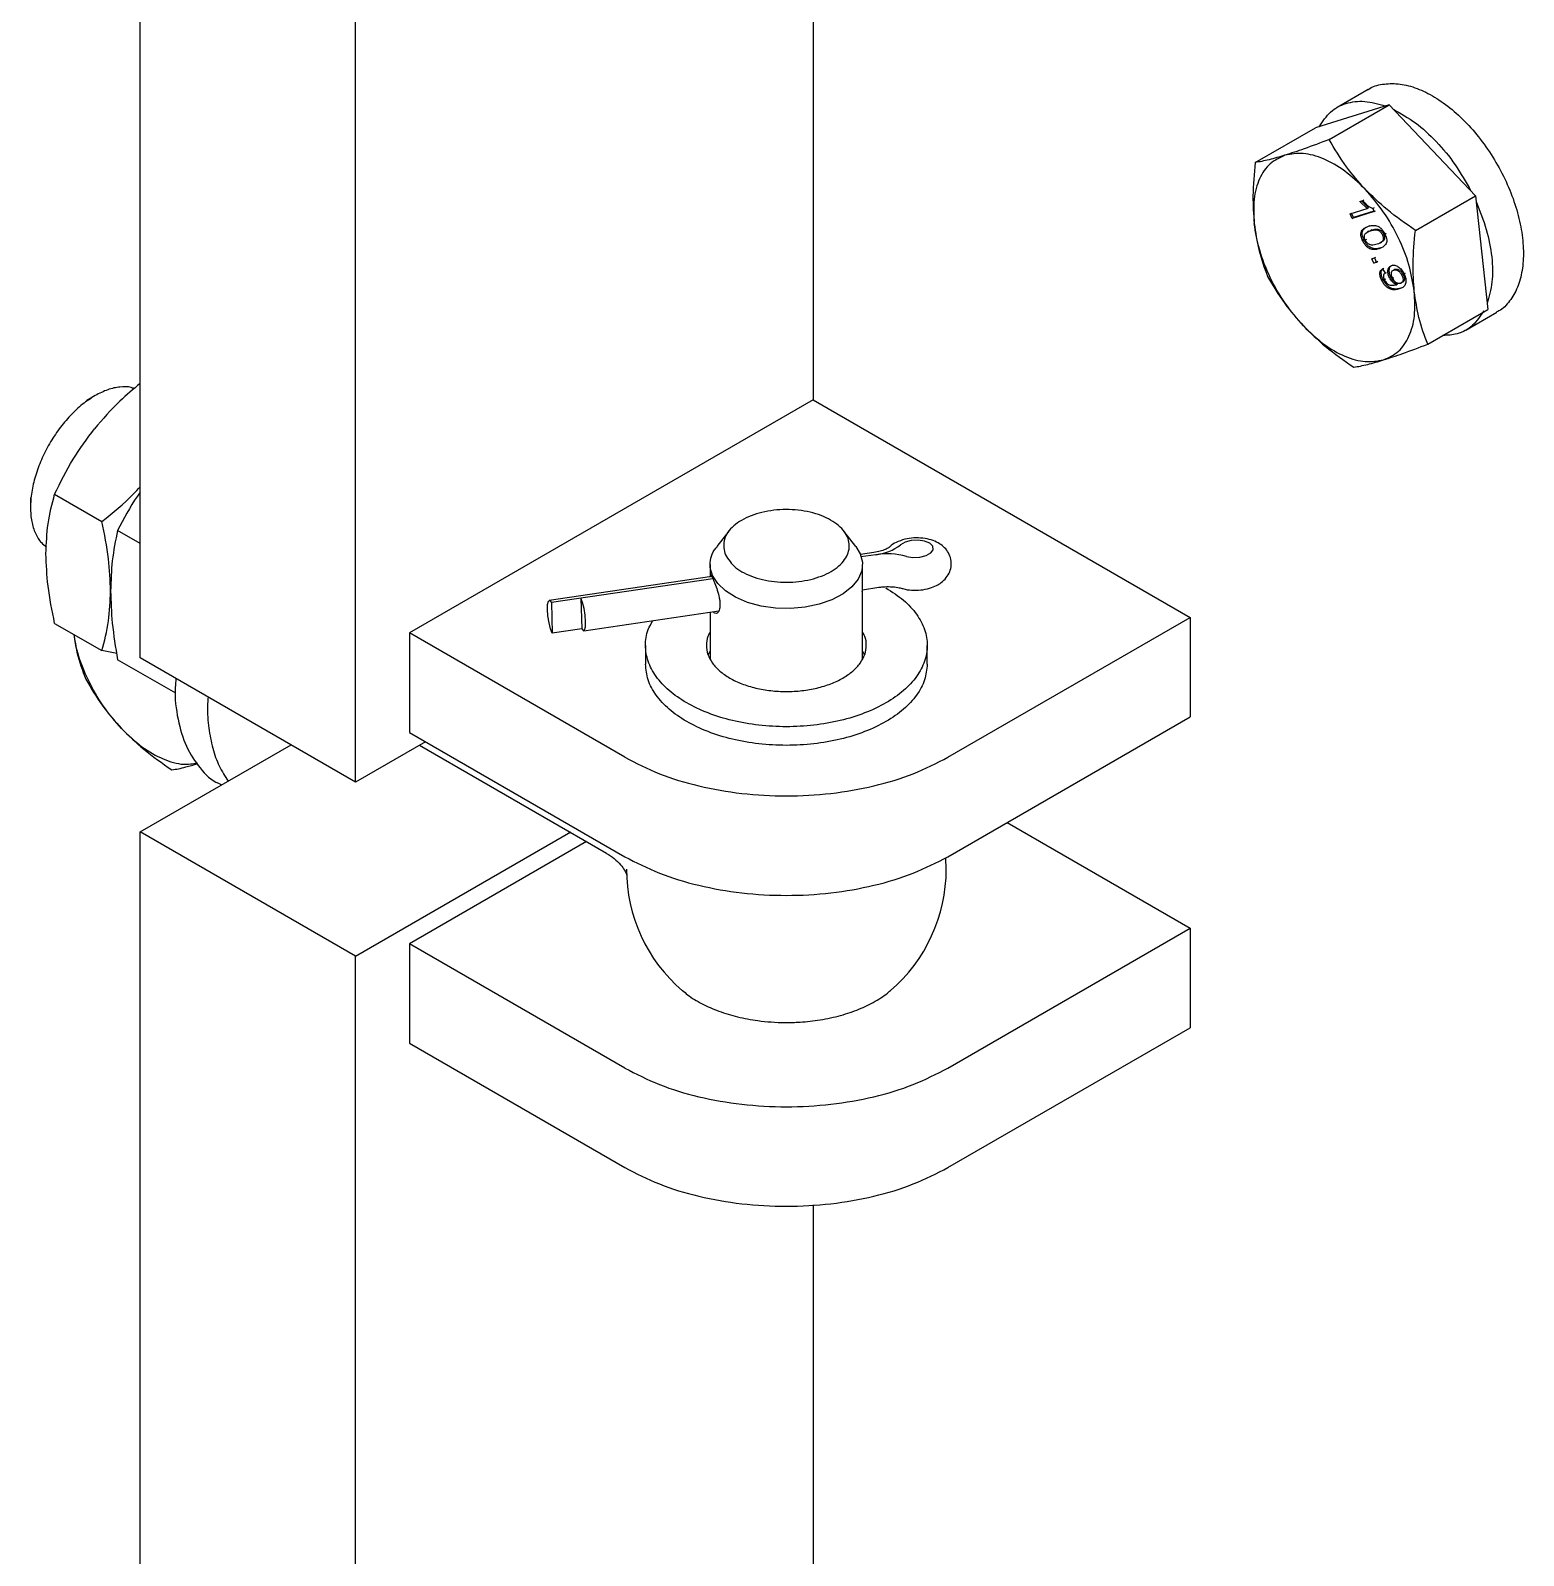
# Model space of a CAD drawing. Header units: millimetres. Extents: x 1293 to 41893, y 1011 to 26911.
# Drawn here: x 5637.8 to 5768.5, y 22648.5 to 22782 of the extents above; entities that cross this region are included whole.
import ezdxf

# ---------------------------------------------------------------- set-up
doc = ezdxf.new("R2010")
doc.units = ezdxf.units.MM
doc.header["$LTSCALE"] = 50
doc.layers.add('MAQUINAS', color=11, linetype='Continuous')

msp = doc.modelspace()

# ---------------------------------------------------------------- linework, layer by layer
at = {"layer": 'MAQUINAS', "linetype": 'Continuous', "lineweight": 25}
for p, q in [((5706.2863493, 22973.1659813), (5706.2863493, 22749.6823868)), ((5647.3607675, 22727.0934245), (5647.3607675, 22795.1415885)), ((5666.216965, 22716.2079734), (5666.216965, 22786.9775171)), ((5754.8699932, 22776.8558344), (5752.1641313, 22775.2937735)), ((5756.7138891, 22775.51338), (5750.2437937, 22773.4972872)), ((5751.4528949, 22772.4762727), (5756.7138891, 22775.51338)), ((5756.7138891, 22775.51338), (5764.2621026, 22767.5610429)), ((5744.9827995, 22770.4601799), (5750.2437937, 22773.4972872)), ((5754.152349, 22767.0524995), (5754.3791298, 22767.1231648)), ((5754.152349, 22767.0524995), (5754.2702001, 22767.1205335)), ((5754.7760972, 22766.4325554), (5754.152349, 22767.0524995)), ((5754.8939484, 22766.5005894), (5754.2702001, 22767.1205335)), ((5754.3791298, 22767.1231648), (5754.496981, 22767.1911988)), ((5759.0011084, 22764.5239356), (5764.2621026, 22767.5610429)), ((5764.2621026, 22767.5610429), (5765.3402207, 22757.592613)), ((5753.2808811, 22765.9666435), (5754.7760972, 22766.4325554)), ((5753.2808811, 22765.9666435), (5753.3987322, 22766.0346775)), ((5753.4702415, 22765.5732568), (5753.2808811, 22765.9666435)), ((5753.5880926, 22765.6412908), (5753.3987322, 22766.0346775)), ((5755.3890382, 22766.1711572), (5753.4702415, 22765.5732568)), ((5753.4702415, 22765.5732568), (5753.5880926, 22765.6412908)), ((5755.3548294, 22766.1918091), (5753.5880926, 22765.6412908)), ((5754.7760972, 22766.4325554), (5754.8939484, 22766.5005894)), ((5755.3849885, 22766.4924338), (5755.2671374, 22766.4243998)), ((5755.2671374, 22766.4243998), (5755.3890382, 22766.1711572)), ((5755.3890382, 22766.1711572), (5755.5068893, 22766.2391912)), ((5754.2474263, 22764.3416216), (5754.3652774, 22764.4096556)), ((5754.9120689, 22764.444078), (5754.7942178, 22764.376044)), ((5754.8899721, 22764.8846681), (5755.0078233, 22764.9527021)), ((5754.9239586, 22764.4224999), (5755.1979524, 22764.559555)), ((5755.1979524, 22764.559555), (5755.0801013, 22764.491521)), ((5755.784452, 22764.5067147), (5755.9023032, 22764.5747487)), ((5756.2302206, 22764.207572), (5756.1123695, 22764.139538)), ((5756.3358403, 22764.2042238), (5756.4536914, 22764.2722578)), ((5754.5102947, 22763.6666921), (5754.3924436, 22763.5986581)), ((5754.7316944, 22763.7356806), (5754.6138432, 22763.6676466)), ((5755.9347169, 22763.4277433), (5756.052568, 22763.4957773)), ((5755.1744852, 22762.0327768), (5755.4204848, 22762.1094307)), ((5755.1744852, 22762.0327768), (5755.2923364, 22762.1008108)), ((5755.3638456, 22761.6393901), (5755.1744852, 22762.0327768)), ((5755.6098452, 22761.716044), (5755.3638456, 22761.6393901)), ((5755.3638456, 22761.6393901), (5755.4816968, 22761.7074241)), ((5755.4204848, 22762.1094307), (5755.5383359, 22762.1774647)), ((5755.4204848, 22762.1094307), (5755.6098452, 22761.716044)), ((5755.596739, 22761.7432715), (5755.4816968, 22761.7074241)), ((5755.7276964, 22761.784078), (5755.6098452, 22761.716044)), ((5756.9297747, 22761.4487487), (5757.0476258, 22761.5167827)), ((5756.0502349, 22760.1546807), (5756.168086, 22760.2227147)), ((5756.1342215, 22761.1556138), (5756.2520726, 22761.2236478)), ((5756.1342215, 22761.1556138), (5756.3481819, 22760.7698925)), ((5756.2813984, 22760.2033852), (5756.3992495, 22760.2714192)), ((5756.3481819, 22760.7698925), (5756.466033, 22760.8379265)), ((5756.7313409, 22760.3852929), (5756.8491921, 22760.4533269)), ((5756.9669316, 22760.953267), (5756.9622145, 22760.9505439)), ((5757.0104363, 22760.3344214), (5757.1282874, 22760.4024554)), ((5757.2239175, 22761.1193238), (5757.1060664, 22761.0512898)), ((5757.94482, 22760.6455786), (5757.8269689, 22760.5775446)), ((5758.0193727, 22760.7067704), (5758.1372238, 22760.7748044)), ((5757.2741328, 22759.7443639), (5757.391984, 22759.8123979)), ((5757.2741328, 22759.7443639), (5757.3201389, 22759.7608201)), ((5757.3201389, 22759.7608201), (5757.43799, 22759.8288541)), ((5757.391984, 22759.8123979), (5757.43799, 22759.8288541)), ((5757.8104487, 22759.9449128), (5757.6925976, 22759.8768788)), ((5757.8468633, 22759.9737298), (5757.9647144, 22760.0417638)), ((5760.0792265, 22754.5555057), (5765.3402207, 22757.592613)), ((5763.4198832, 22755.7961268), (5766.1257451, 22757.3581876)), ((5643.4122906, 22750.0549936), (5642.6467296, 22749.612901)), ((5706.2863493, 22749.6823868), (5670.9310102, 22729.272184)), ((5706.2863493, 22749.6823868), (5739.2846657, 22730.6328642)), ((5637.7554363, 22741.1409325), (5637.7554363, 22740.2570347)), ((5639.8690631, 22741.4283922), (5644.0101678, 22739.0377833)), ((5647.3607675, 22737.1035233), (5645.3801542, 22738.246907)), ((5698.8974402, 22738.1925104), (5697.8433133, 22736.8315205)), ((5710.0153213, 22736.8315205), (5708.9611945, 22738.1925104)), ((5711.5890539, 22736.3077049), (5710.4095669, 22736.1336626)), ((5697.2626507, 22735.2605977), (5697.2626507, 22734.1937349)), ((5711.7742332, 22736.1236189), (5710.4635754, 22735.9302214)), ((5710.595984, 22727.0171383), (5710.595984, 22735.2605977)), ((5697.4095741, 22734.2154146), (5683.1694159, 22732.1141708)), ((5697.4989882, 22734.0171978), (5683.3545952, 22731.9300848)), ((5697.2645395, 22734.1616484), (5697.2771898, 22734.3703659)), ((5685.9381986, 22732.3113152), (5686.0155028, 22729.6456706)), ((5710.595984, 22733.0612973), (5712.0367166, 22733.2738884)), ((5683.3545952, 22731.9300848), (5683.4318994, 22729.2644402)), ((5686.2006821, 22729.4615846), (5698.0095039, 22731.2040663)), ((5697.2626507, 22731.0938624), (5697.2626507, 22727.0171739)), ((5639.8690631, 22730.1140708), (5644.0101678, 22727.7234619)), ((5686.0155028, 22729.6456706), (5683.4318994, 22729.2644402)), ((5718.0714623, 22718.3867426), (5739.2846657, 22730.6328642)), ((5739.2846657, 22730.6328642), (5739.2846657, 22721.9230956)), ((5670.9310102, 22729.272184), (5670.9310102, 22720.5624154)), ((5689.7871911, 22718.3867426), (5670.9310102, 22729.272184)), ((5691.5959933, 22728.1839053), (5691.5959933, 22726.5508237)), ((5716.26266, 22726.5508237), (5716.26266, 22728.1839053)), ((5645.3013923, 22727.4779764), (5644.0101678, 22727.7234619)), ((5650.4709308, 22723.9937428), (5645.3801542, 22726.9325856)), ((5666.216965, 22716.2079734), (5647.3607675, 22727.0934245)), ((5697.2626507, 22727.7175551), (5697.0786364, 22727.3673645)), ((5710.7800169, 22727.3673645), (5710.595984, 22727.7175907)), ((5718.0714623, 22709.6769739), (5739.2846657, 22721.9230956)), ((5670.9310102, 22720.5624154), (5689.7871911, 22709.6769739)), ((5647.3607675, 22711.8513294), (5660.5622395, 22719.472377)), ((5672.3454537, 22719.7458746), (5666.216965, 22716.2079734)), ((5671.8116145, 22719.4376958), (5688.1853105, 22709.9853623)), ((5654.2225995, 22716.1130722), (5654.482861, 22715.9628264)), ((5723.2543069, 22712.6689664), (5739.2846657, 22703.4148372)), ((5647.3607675, 22400.4770998), (5647.3607675, 22711.8513294)), ((5666.216965, 22700.9658782), (5647.3607675, 22711.8513294)), ((5666.216965, 22700.9658782), (5685.0731458, 22711.8513197)), ((5686.4275299, 22711.0001074), (5670.9310102, 22702.054157)), ((5717.9293173, 22708.5869312), (5717.8954353, 22709.5603516)), ((5718.0714623, 22691.1687155), (5739.2846657, 22703.4148372)), ((5739.2846657, 22703.4148372), (5739.2846657, 22694.7050685)), ((5670.9310102, 22702.054157), (5670.9310102, 22693.3443883)), ((5689.7871911, 22691.1687155), (5670.9310102, 22702.054157)), ((5666.216965, 22389.5916486), (5666.216965, 22700.9658782)), ((5718.0714623, 22682.4589468), (5739.2846657, 22694.7050685)), ((5670.9310102, 22693.3443883), (5689.7871911, 22682.4589468)), ((5706.2863493, 22679.211289), (5706.2863493, 22423.0660621))]:
    msp.add_line(p, q, dxfattribs=at)
at = {"layer": 'MAQUINAS', "linetype": 'Continuous', "lineweight": 25, "flags": 128}
for points in [[(5710.0014011, 22736.8286015), (5710.388326, 22736.2136737), (5710.5863032, 22735.4679261), (5710.5284563, 22734.714211), (5710.2170081, 22733.9814932), (5709.6639275, 22733.2979307), (5708.890469, 22732.6897924), (5707.9263563, 22732.1804487), (5706.8086396, 22731.7894734), (5705.5802721, 22731.5318914), (5704.2884594, 22731.4176016), (5702.9828451, 22731.4509959), (5701.7136032, 22731.6307911), (5700.5295099, 22731.9500778), (5699.4760693, 22732.3965858), (5698.5937645, 22732.9531563), (5697.916502, 22733.5984004), (5697.4703087, 22734.3075218)], [(5714.4526702, 22735.9773909), (5715.0174466, 22735.8852828), (5715.6200928, 22735.9097318), (5716.1673246, 22736.0469536), (5716.5744354, 22736.2757074), (5716.7784082, 22736.5605841), (5716.7476698, 22736.8574874), (5716.4869783, 22737.1204594), (5716.0366863, 22737.3087944), (5715.466495, 22737.3933397), (5714.8646648, 22737.3610087), (5714.3243537, 22737.2168057), (5713.929197, 22736.9830521)], [(5686.0155028, 22729.6456706), (5686.1571182, 22729.4694114), (5686.2712895, 22729.5228962), (5686.3406352, 22729.7979823), (5686.354598, 22730.2527906), (5686.3110522, 22730.8180804), (5686.2166272, 22731.4077915), (5686.0856984, 22731.9321459), (5685.9381986, 22732.3113152)], [(5683.4318994, 22729.2644402), (5683.2843995, 22729.6436095), (5683.1534708, 22730.1679639), (5683.0590458, 22730.757675), (5683.0155, 22731.3229649), (5683.0294628, 22731.7777731), (5683.0988084, 22732.0528593), (5683.2129797, 22732.106344), (5683.3545952, 22731.9300848)]]:
    msp.add_lwpolyline(points, dxfattribs=at)
at = {"layer": 'MAQUINAS', "linetype": 'Continuous', "lineweight": 25}
for centre, radius, start, end in [((5711.3392457, 22740.3457383), 4.2444677, 275.882193909, 307.603575412), ((5712.7641725, 22729.652811), 6.5460932, 75.052149887, 98.697980364), ((5703.9293173, 22708.5869312), 14, 180.003625768, 229.438315616), ((5703.9293173, 22708.5869312), 14, 310.616549885, 0)]:
    msp.add_arc(centre, radius, start, end, dxfattribs=at)
for points, knots in [([(5754.8751193, 22776.847912), (5754.8905302, 22776.8604102), (5755.2341391, 22777.1390782), (5756.107483, 22777.3491125), (5757.4572819, 22777.4254942), (5758.9460834, 22777.0753429), (5760.4861461, 22776.3632632), (5762.0284627, 22775.3020849), (5763.5130491, 22773.9351939), (5764.8849983, 22772.3127216), (5766.0928366, 22770.4956097), (5767.0914268, 22768.5517622), (5767.8434423, 22766.5538388), (5768.3206403, 22764.5767769), (5768.5056234, 22762.6936961), (5768.3897921, 22760.9780956), (5767.9837538, 22759.4826717), (5767.2792737, 22758.3061475), (5766.6354939, 22757.6014291), (5766.1787429, 22757.4124845), (5766.111686, 22757.3847451)], [0, 0, 0, 0, 0.0028951126, 0.0645510752, 0.1262070378, 0.1878630004, 0.249518963, 0.3111749256, 0.3728308882, 0.4344868507, 0.4961428133, 0.5577987759, 0.6194547385, 0.6811107011, 0.7427666637, 0.8044226263, 0.8660785889, 0.9277345515, 0.9893905141, 1, 1, 1, 1]), ([(5751.4528949, 22772.4762727), (5750.6989538, 22772.191263), (5749.2838221, 22771.6563055), (5748.126854, 22771.2796279), (5747.5862849, 22771.1036332)], [0, 0, 0, 0, 0.5327709195, 1, 1, 1, 1]), ([(5754.5954393, 22768.135511), (5754.026384, 22768.7813914), (5752.8084475, 22770.1637548), (5751.924067, 22771.672472), (5751.4528949, 22772.4762727)], [0, 0, 0, 0, 0.4672290805, 1, 1, 1, 1]), ([(5747.5862849, 22771.1036332), (5747.1025684, 22770.9604588), (5746.0672807, 22770.6540257), (5745.3597508, 22770.5275582), (5744.9827995, 22770.4601799)], [0, 0, 0, 0, 0.4672290805, 1, 1, 1, 1]), ([(5744.9827995, 22770.4601799), (5744.8885255, 22769.4801853), (5744.7115751, 22767.6407555), (5744.8333837, 22765.9168368), (5744.8902963, 22765.1113718)], [0, 0, 0, 0, 0.5327709195, 1, 1, 1, 1]), ([(5754.3791298, 22767.1231648), (5754.5211732, 22766.9704955), (5754.8047689, 22766.6656848), (5755.1131926, 22766.5047353), (5755.2671374, 22766.4243998)], [0, 0, 0, 0, 0.5008657323, 1, 1, 1, 1]), ([(5759.0011084, 22764.5239356), (5758.1529465, 22765.1101048), (5756.5609642, 22766.2103322), (5755.2213473, 22767.522451), (5754.5954393, 22768.135511)], [0, 0, 0, 0, 0.5327709195, 1, 1, 1, 1]), ([(5744.8902963, 22765.1113718), (5745.0040614, 22764.3387272), (5745.2475505, 22762.6850531), (5745.778202, 22761.2541132), (5746.0609177, 22760.4917501)], [0, 0, 0, 0, 0.46722908045, 1, 1, 1, 1]), ([(5754.3924436, 22763.5986581), (5754.336595, 22763.7304864), (5754.2527151, 22763.9284813), (5754.2305006, 22764.1475733), (5754.2332216, 22764.2632737), (5754.2426915, 22764.315506), (5754.2474263, 22764.3416216)], [0, 0, 0, 0, 0.4987953461, 0.7491482596, 0.8745764119, 1, 1, 1, 1]), ([(5754.2474263, 22764.3416216), (5754.2789672, 22764.4164393), (5754.3420949, 22764.566184), (5754.5579751, 22764.7577097), (5754.757179, 22764.8338869), (5754.8899721, 22764.8846681)], [0, 0, 0, 0, 0.249753552, 0.499871473, 1, 1, 1, 1]), ([(5754.5102947, 22763.6666921), (5754.4549262, 22763.7981902), (5754.3717672, 22763.9956892), (5754.343007, 22764.2483999), (5754.3578538, 22764.3559026), (5754.3652774, 22764.4096556)], [0, 0, 0, 0, 0.4990363131, 0.7495101716, 1, 1, 1, 1]), ([(5754.3652774, 22764.4096556), (5754.3964741, 22764.4850973), (5754.458913, 22764.6360907), (5754.5702726, 22764.7255795), (5754.6259929, 22764.7703565)], [0, 0, 0, 0, 0.4996355373, 1, 1, 1, 1]), ([(5754.6138432, 22763.6676466), (5754.587701, 22763.7315222), (5754.5354021, 22763.8593088), (5754.530287, 22764.0373893), (5754.5641122, 22764.185397), (5754.7310915, 22764.3745481), (5754.9250016, 22764.4395383), (5755.0801013, 22764.491521)], [0, 0, 0, 0, 0.1246963828, 0.2494616582, 0.3744323466, 0.4996371137, 1, 1, 1, 1]), ([(5754.8899721, 22764.8846681), (5755.000751, 22764.9137832), (5755.2220354, 22764.9719417), (5755.5411934, 22764.9562864), (5755.8152109, 22764.840487), (5756.0203946, 22764.681782), (5756.2007499, 22764.4618625), (5756.2907804, 22764.2901601), (5756.3358403, 22764.2042238)], [0, 0, 0, 0, 0.2504817087, 0.5003455958, 0.6317049057, 0.7502211388, 0.8749866995, 1, 1, 1, 1]), ([(5755.0801013, 22764.491521), (5755.1881042, 22764.5199797), (5755.3500992, 22764.5626654), (5755.5874615, 22764.5733323), (5755.7188462, 22764.5289011), (5755.784452, 22764.5067147)], [0, 0, 0, 0, 0.5003723119, 0.7505151407, 1, 1, 1, 1]), ([(5755.1979524, 22764.559555), (5755.3059553, 22764.5880137), (5755.4679503, 22764.6306994), (5755.7053126, 22764.6413663), (5755.8366973, 22764.5969351), (5755.9023032, 22764.5747487)], [0, 0, 0, 0, 0.5003723119, 0.7505151407, 1, 1, 1, 1]), ([(5755.784452, 22764.5067147), (5755.815916, 22764.4872364), (5755.8788237, 22764.4482924), (5755.9693436, 22764.3622321), (5756.0506924, 22764.2577833), (5756.091808, 22764.1789579), (5756.1123695, 22764.139538)], [0, 0, 0, 0, 0.2501584562, 0.5001555724, 0.7500324303, 1, 1, 1, 1]), ([(5756.3358403, 22764.2042238), (5756.3741709, 22764.1162323), (5756.4508008, 22763.9403215), (5756.5029923, 22763.6761338), (5756.4862243, 22763.44518), (5756.3111939, 22763.1120452), (5756.0474971, 22763.0040416), (5755.8367742, 22762.9177347)], [0, 0, 0, 0, 0.125373348, 0.2506437386, 0.375697515, 0.5011131747, 1, 1, 1, 1]), ([(5755.9023032, 22764.5747487), (5755.9337496, 22764.5552645), (5755.996622, 22764.5163087), (5756.0874058, 22764.430337), (5756.1543817, 22764.3429892), (5756.2005163, 22764.2669701), (5756.220319, 22764.2273718), (5756.2302206, 22764.207572)], [0, 0, 0, 0, 0.2500549443, 0.4999486155, 0.749722078, 0.8748570557, 1, 1, 1, 1]), ([(5756.2302206, 22764.207572), (5756.2567287, 22764.143653), (5756.3097436, 22764.015818), (5756.3179415, 22763.8350568), (5756.2805985, 22763.6902651), (5756.1898381, 22763.5729626), (5756.0960239, 22763.5382104), (5756.0404947, 22763.5176403)], [0, 0, 0, 0, 0.1831229089, 0.3662374103, 0.5497160376, 0.733473904, 1, 1, 1, 1]), ([(5758.9086052, 22759.1751275), (5758.8516926, 22759.9805925), (5758.729884, 22761.7045112), (5758.9068344, 22763.5439409), (5759.0011084, 22764.5239356)], [0, 0, 0, 0, 0.4672290805, 1, 1, 1, 1]), ([(5755.8367742, 22762.9177347), (5755.7261349, 22762.8885381), (5755.5051232, 22762.8302153), (5755.1887793, 22762.8468088), (5754.9156975, 22762.9605466), (5754.7099279, 22763.1172365), (5754.527193, 22763.3411399), (5754.4373884, 22763.5127645), (5754.3924436, 22763.5986581)], [0, 0, 0, 0, 0.2504758129, 0.50034735438, 0.62576834082, 0.75017618309, 0.87496969665, 1, 1, 1, 1]), ([(5755.9546254, 22762.9857687), (5755.8439859, 22762.9565621), (5755.6229738, 22762.8982194), (5755.3064145, 22762.9149488), (5755.0332951, 22763.0285466), (5754.8275835, 22763.185561), (5754.6450426, 22763.409163), (5754.5552391, 22763.5807948), (5754.5102947, 22763.6666921)], [0, 0, 0, 0, 0.25047150777, 0.5003387545, 0.62618806136, 0.75018047702, 0.87497184564, 1, 1, 1, 1]), ([(5755.6481826, 22763.3113609), (5755.4900422, 22763.2655567), (5755.292335, 22763.2082923), (5755.0105242, 22763.2588429), (5754.8615838, 22763.3486662), (5754.716713, 22763.4840608), (5754.6481233, 22763.6064689), (5754.6138432, 22763.6676466)], [0, 0, 0, 0, 0.50040950251, 0.62561261367, 0.75057967349, 0.87534369202, 1, 1, 1, 1]), ([(5756.1123695, 22764.139538), (5756.1388927, 22764.0755939), (5756.1919379, 22763.9477087), (5756.1999085, 22763.7673241), (5756.1634314, 22763.6210978), (5755.9991694, 22763.4279168), (5755.8041643, 22763.3631595), (5755.6481826, 22763.3113609)], [0, 0, 0, 0, 0.1247447425, 0.2494837578, 0.3744708184, 0.4996480989, 1, 1, 1, 1]), ([(5746.0609177, 22760.4917501), (5746.5320898, 22759.6879494), (5747.4164703, 22758.1792321), (5748.6344068, 22756.7968687), (5749.2034621, 22756.1509883)], [0, 0, 0, 0, 0.5327709195, 1, 1, 1, 1]), ([(5756.0502349, 22760.1546807), (5756.003578, 22760.2635605), (5755.9334192, 22760.4272851), (5755.8975804, 22760.6402779), (5755.8973362, 22760.8352398), (5755.9647269, 22761.0354397), (5756.0776639, 22761.1155136), (5756.1342215, 22761.1556138)], [0, 0, 0, 0, 0.2498594906, 0.3757183909, 0.500481002, 0.7498462328, 1, 1, 1, 1]), ([(5756.168086, 22760.2227147), (5756.1214314, 22760.3315936), (5756.0512316, 22760.4954206), (5756.0154131, 22760.7084171), (5756.0152185, 22760.9033454), (5756.0825763, 22761.1034751), (5756.1955144, 22761.1835481), (5756.2520726, 22761.2236478)], [0, 0, 0, 0, 0.2498591948, 0.3759561592, 0.5004815934, 0.749846529, 1, 1, 1, 1]), ([(5757.7107596, 22759.4614579), (5757.5931257, 22759.4302889), (5757.3582576, 22759.3680569), (5757.0158558, 22759.3964105), (5756.722919, 22759.5383884), (5756.5072035, 22759.715739), (5756.3129459, 22759.9490294), (5756.2163862, 22760.1314607), (5756.168086, 22760.2227147)], [0, 0, 0, 0, 0.2504849259, 0.5001184801, 0.6280398822, 0.7500923866, 0.8749936837, 1, 1, 1, 1]), ([(5756.3481819, 22760.7698925), (5756.3134603, 22760.7422812), (5756.2507531, 22760.6924151), (5756.2039337, 22760.5866484), (5756.1980751, 22760.4829968), (5756.2115997, 22760.3917428), (5756.2388445, 22760.2968005), (5756.2672144, 22760.2345223), (5756.2813984, 22760.2033852)], [0, 0, 0, 0, 0.27647679926, 0.49931795982, 0.62371842822, 0.74949618787, 0.87475616277, 1, 1, 1, 1]), ([(5756.2813984, 22760.2033852), (5756.3126597, 22760.145126), (5756.3751561, 22760.0286562), (5756.503008, 22759.8825152), (5756.643295, 22759.7764677), (5756.9184807, 22759.6887122), (5757.1161266, 22759.7196394), (5757.2741328, 22759.7443639)], [0, 0, 0, 0, 0.1252073258, 0.2503100191, 0.3753386279, 0.5006201474, 1, 1, 1, 1]), ([(5756.7313409, 22760.3852929), (5756.7038642, 22760.4474208), (5756.6489292, 22760.5716346), (5756.6029055, 22760.7585594), (5756.587871, 22760.9350235), (5756.6048111, 22761.0926634), (5756.6502427, 22761.2274395), (5756.7463047, 22761.3685105), (5756.8565342, 22761.4167179), (5756.9297747, 22761.4487487)], [0, 0, 0, 0, 0.12507405846, 0.25006362429, 0.37326122469, 0.50019923817, 0.62429610088, 0.75036851371, 1, 1, 1, 1]), ([(5756.8491921, 22760.4533269), (5756.8349313, 22760.4842072), (5756.8064087, 22760.5459701), (5756.7600172, 22760.6711789), (5756.7203976, 22760.8266507), (5756.7058807, 22761.0030697), (5756.7223974, 22761.1612827), (5756.7691562, 22761.2939946), (5756.8281964, 22761.3934447), (5756.8865476, 22761.4225212), (5756.9090881, 22761.4337532)], [0, 0, 0, 0, 0.0754695938, 0.1509450716, 0.3015784561, 0.4503125771, 0.603033998, 0.7528546861, 0.9045299868, 1, 1, 1, 1]), ([(5757.3201389, 22759.7608201), (5757.2646314, 22759.7903644), (5757.1532679, 22759.8496386), (5756.9918419, 22759.9984801), (5756.842623, 22760.1763488), (5756.7683796, 22760.3157488), (5756.7313409, 22760.3852929)], [0, 0, 0, 0, 0.2489431768, 0.4994502947, 0.7502849385, 1, 1, 1, 1]), ([(5757.43799, 22759.8288541), (5757.3823474, 22759.8584792), (5757.2704159, 22759.9180736), (5757.1088187, 22760.0674878), (5756.9598784, 22760.245371), (5756.8860498, 22760.3840792), (5756.8491921, 22760.4533269)], [0, 0, 0, 0, 0.2495404591, 0.5019797072, 0.7513717736, 1, 1, 1, 1]), ([(5757.0104363, 22760.3344214), (5756.9754033, 22760.4164402), (5756.9229143, 22760.539327), (5756.8997771, 22760.6983004), (5756.9040852, 22760.8058829), (5756.9289557, 22760.8983523), (5756.9868011, 22760.9968502), (5757.0584653, 22761.0295619), (5757.1060664, 22761.0512898)], [0, 0, 0, 0, 0.2495205461, 0.3738507837, 0.4998887841, 0.6240955932, 0.7503154422, 1, 1, 1, 1]), ([(5756.9297747, 22761.4487487), (5757.0154744, 22761.4651995), (5757.1445899, 22761.4899844), (5757.345381, 22761.4290512), (5757.5001774, 22761.3447324), (5757.6511158, 22761.225666), (5757.8430237, 22761.0258722), (5757.9487194, 22760.8346169), (5758.0193727, 22760.7067704)], [0, 0, 0, 0, 0.2498688585, 0.3764535287, 0.5003476657, 0.6272386366, 0.7508240847, 1, 1, 1, 1]), ([(5757.6925976, 22759.8768788), (5757.6390337, 22759.8660415), (5757.55799, 22759.8496443), (5757.4329449, 22759.882307), (5757.3355638, 22759.9331589), (5757.2409307, 22760.0071886), (5757.1206632, 22760.1336995), (5757.0546147, 22760.2539731), (5757.0104363, 22760.3344214)], [0, 0, 0, 0, 0.2499764907, 0.3782221672, 0.5003423322, 0.6274524307, 0.7508110927, 1, 1, 1, 1]), ([(5757.1060664, 22761.0512898), (5757.1624581, 22761.0623027), (5757.275093, 22761.0842994), (5757.4485543, 22761.0147373), (5757.5821341, 22760.9162932), (5757.7100865, 22760.7868298), (5757.779946, 22760.661742), (5757.8269689, 22760.5775446)], [0, 0, 0, 0, 0.2502503989, 0.4998417518, 0.6295762977, 0.7506653539, 1, 1, 1, 1]), ([(5757.2239175, 22761.1193238), (5757.2803091, 22761.1303371), (5757.3929438, 22761.1523348), (5757.5663273, 22761.0827989), (5757.6999074, 22760.984399), (5757.8278817, 22760.8549583), (5757.8977965, 22760.7297749), (5757.94482, 22760.6455786)], [0, 0, 0, 0, 0.25025022803, 0.49984141065, 0.62928839716, 0.75066552405, 1, 1, 1, 1]), ([(5758.0193727, 22760.7067704), (5758.0564377, 22760.6209193), (5758.1305566, 22760.4492429), (5758.1796689, 22760.1931721), (5758.1805539, 22759.9598809), (5758.1072438, 22759.7029779), (5757.9041352, 22759.5031459), (5757.6968288, 22759.4300606), (5757.5929085, 22759.3934238)], [0, 0, 0, 0, 0.1250635897, 0.2500895576, 0.3751100052, 0.5001693996, 0.7494409524, 1, 1, 1, 1]), ([(5757.8269689, 22760.5775446), (5757.8616015, 22760.493745), (5757.9133575, 22760.3685123), (5757.9272763, 22760.2104175), (5757.9149751, 22760.1064339), (5757.8825282, 22760.01863), (5757.8156632, 22759.9284373), (5757.7417235, 22759.8974602), (5757.6925976, 22759.8768788)], [0, 0, 0, 0, 0.2490168506, 0.3721383925, 0.4993654558, 0.6235619335, 0.7498926933, 1, 1, 1, 1]), ([(5757.94482, 22760.6455786), (5757.9794547, 22760.5617781), (5758.0311728, 22760.4366431), (5758.0451211, 22760.2785471), (5758.0328643, 22760.1746268), (5758.0004174, 22760.0867357), (5757.9335801, 22759.9964988), (5757.8595746, 22759.9654941), (5757.8104487, 22759.9449128)], [0, 0, 0, 0, 0.249017166, 0.3718446562, 0.4993648037, 0.6232259432, 0.7498923764, 1, 1, 1, 1]), ([(5757.5929085, 22759.3934238), (5757.4752748, 22759.3622546), (5757.2404071, 22759.300022), (5756.8980794, 22759.328373), (5756.6051558, 22759.4702985), (5756.389425, 22759.6476169), (5756.195095, 22759.8809953), (5756.0985351, 22760.0634267), (5756.0502349, 22760.1546807)], [0, 0, 0, 0, 0.25048494292, 0.50011851407, 0.62789918517, 0.75009236964, 0.87499367523, 1, 1, 1, 1]), ([(5760.0792265, 22754.5555057), (5759.7965109, 22755.3178689), (5759.2658594, 22756.7488088), (5759.0223703, 22758.4024829), (5758.9086052, 22759.1751275)], [0, 0, 0, 0, 0.5327709195, 1, 1, 1, 1]), ([(5765.0011756, 22757.486966), (5764.6919573, 22757.0279122), (5764.0735205, 22756.1098045), (5762.8131526, 22755.3868606), (5761.8318663, 22755.3418409), (5761.4076319, 22755.3223778)], [0, 0, 0, 0, 0.3621127876, 0.7242255753, 1, 1, 1, 1]), ([(5749.2034621, 22756.1509883), (5749.8293701, 22755.5379283), (5751.168987, 22754.2258095), (5752.7609693, 22753.1255821), (5753.6091312, 22752.539413)], [0, 0, 0, 0, 0.4672290805, 1, 1, 1, 1]), ([(5756.2126166, 22753.1828662), (5756.7531857, 22753.3588609), (5757.9101538, 22753.7355386), (5759.3252855, 22754.270496), (5760.0792265, 22754.5555057)], [0, 0, 0, 0, 0.4672290805, 1, 1, 1, 1]), ([(5753.6091312, 22752.539413), (5753.9860825, 22752.6067912), (5754.6936124, 22752.7332588), (5755.7289001, 22753.0396918), (5756.2126166, 22753.1828662)], [0, 0, 0, 0, 0.5327709195, 1, 1, 1, 1]), ([(5647.3607675, 22751.1215223), (5646.7542318, 22750.6192993), (5645.2876179, 22749.4049153), (5644.0686678, 22747.9795797), (5643.353829, 22747.1437086)], [0, 0, 0, 0, 0.4135619573, 1, 1, 1, 1]), ([(5646.8346548, 22750.6648277), (5646.7429674, 22750.7026445), (5646.3701618, 22750.8564097), (5645.5850954, 22750.839263), (5644.5244856, 22750.626291), (5643.7830222, 22750.2454261), (5643.4122906, 22750.0549936)], [0, 0, 0, 0, 0.0980569731, 0.3987046487, 0.6993523244, 1, 1, 1, 1]), ([(5643.4122906, 22750.0549936), (5643.0420534, 22749.8169488), (5642.301579, 22749.3408592), (5641.2335517, 22748.3358708), (5640.2492513, 22747.1639362), (5639.3865074, 22745.8472441), (5638.6784625, 22744.4424992), (5638.1523714, 22743.0021139), (5637.828284, 22741.5816208), (5637.7192796, 22740.2364622), (5637.8272153, 22739.0147384), (5638.1566461, 22737.9769194), (5638.6004895, 22737.2182784), (5638.9992924, 22736.9232563), (5639.1538198, 22736.8089417)], [0, 0, 0, 0, 0.0859653461, 0.1719306921, 0.2578960382, 0.3438613843, 0.4298267303, 0.5157920764, 0.6017574225, 0.6877227685, 0.7736881146, 0.8596534607, 0.9456188068, 1, 1, 1, 1]), ([(5639.8690631, 22741.4283922), (5640.3751049, 22742.4635399), (5641.3414104, 22744.440193), (5642.7045487, 22746.2714549), (5643.353829, 22747.1437086)], [0, 0, 0, 0, 0.523687075, 1, 1, 1, 1]), ([(5644.0101678, 22739.0377833), (5644.9768238, 22739.8028595), (5646.1720958, 22740.748878), (5647.1699171, 22741.8630783), (5647.3607675, 22742.0761881)], [0, 0, 0, 0, 0.80873296729, 1, 1, 1, 1]), ([(5647.3607675, 22741.5872756), (5647.2788655, 22741.4747837), (5646.5023114, 22740.408191), (5645.9099976, 22739.2673897), (5645.3801542, 22738.246907)], [0, 0, 0, 0, 0.1054684158, 1, 1, 1, 1]), ([(5639.1111884, 22736.2087432), (5639.1466333, 22737.1012979), (5639.2210485, 22738.9751807), (5639.6463423, 22740.5852301), (5639.8690631, 22741.4283922)], [0, 0, 0, 0, 0.476312925, 1, 1, 1, 1]), ([(5644.7680426, 22732.9431108), (5644.7325977, 22733.8765893), (5644.6581824, 22735.8363901), (5644.2328887, 22737.9374732), (5644.0101678, 22739.0377833)], [0, 0, 0, 0, 0.476312925, 1, 1, 1, 1]), ([(5645.3801542, 22738.246907), (5645.2002551, 22737.3770856), (5644.8555169, 22735.7102594), (5644.796339, 22733.8382333), (5644.7680426, 22732.9431108)], [0, 0, 0, 0, 0.5218429017, 1, 1, 1, 1]), ([(5717.0801728, 22733.4271813), (5717.2189443, 22733.5064837), (5717.5396447, 22733.6897515), (5717.9482764, 22734.0870217), (5718.2597454, 22734.6175488), (5718.3991291, 22735.231373), (5718.3310147, 22735.8562068), (5718.0747825, 22736.409523), (5717.6959101, 22736.8472779), (5717.210259, 22737.1889561), (5716.6058223, 22737.4423562), (5715.8843274, 22737.5908717), (5715.0883268, 22737.6107108), (5714.278621, 22737.495085), (5713.5719971, 22737.22629), (5713.1187218, 22736.9818818), (5712.9593297, 22736.8005135), (5712.9496528, 22736.7895024)], [0, 0, 0, 0, 0.0531213242, 0.1227632426, 0.188800134, 0.2543040729, 0.3256482501, 0.3901113972, 0.45209299, 0.5165619127, 0.5880458192, 0.6678938971, 0.749411718, 0.8320942322, 0.9193737442, 0.9951050803, 1, 1, 1, 1]), ([(5639.8690631, 22730.1140708), (5639.6463423, 22731.2143808), (5639.2210485, 22733.315464), (5639.1466333, 22735.2752648), (5639.1111884, 22736.2087432)], [0, 0, 0, 0, 0.523687075, 1, 1, 1, 1]), ([(5697.4703087, 22734.3075218), (5697.3855565, 22734.5553023), (5697.2160522, 22735.0508632), (5697.2994708, 22735.8086417), (5697.5150081, 22736.4108385), (5697.7906334, 22736.7301339), (5697.871575, 22736.8238999)], [0, 0, 0, 0, 0.29276066265, 0.58552132531, 0.87828198796, 1, 1, 1, 1]), ([(5712.9472215, 22736.7945333), (5712.9233953, 22736.7746495), (5712.8596977, 22736.7214918), (5712.6014998, 22736.5754892), (5712.1606063, 22736.4129863), (5711.7815315, 22736.3431598), (5711.5890539, 22736.3077049)], [0, 0, 0, 0, 0.1593692999, 0.4260613462, 0.708578992, 1, 1, 1, 1]), ([(5697.3013176, 22734.3629566), (5697.3111513, 22734.368566), (5697.3292588, 22734.378895), (5697.3918526, 22734.2558718), (5697.4444085, 22734.1409627), (5697.4703087, 22734.084334)], [0, 0, 0, 0, 0.3760976255, 0.6925327401, 1, 1, 1, 1]), ([(5697.4703087, 22734.084334), (5697.4995935, 22734.0166824), (5697.5590174, 22733.8794061), (5697.69986, 22733.5311214), (5697.8893386, 22733.0130344), (5698.0416985, 22732.4522462), (5698.1065487, 22732.0296575), (5698.1241003, 22731.7353272), (5698.1065398, 22731.4767385), (5698.04175, 22731.1901862), (5697.8889293, 22730.9649269), (5697.7010438, 22730.9696443), (5697.5859783, 22731.059875), (5697.549709, 22731.125465), (5697.5442104, 22731.1354087)], [0, 0, 0, 0, 0.0649835886, 0.1318625445, 0.2632624874, 0.3946653616, 0.4615385828, 0.5265163273, 0.5914940717, 0.6583672929, 0.7897701672, 0.9211701101, 0.988049066, 1, 1, 1, 1]), ([(5710.5573171, 22732.8920757), (5710.5662545, 22732.8853263), (5710.5978152, 22732.8614921), (5710.5952017, 22733.0474698), (5710.5960912, 22733.3185665), (5710.5952468, 22733.5765717), (5710.5959238, 22733.813009), (5710.5958228, 22733.9679328), (5710.5957917, 22734.0156449)], [0, 0, 0, 0, 0.12690385792, 0.44813547094, 0.61161585779, 0.77046250236, 0.92930914692, 1, 1, 1, 1]), ([(5644.0101678, 22727.7234619), (5644.2328887, 22728.566624), (5644.6581824, 22730.1766734), (5644.7325977, 22732.0505562), (5644.7680426, 22732.9431108)], [0, 0, 0, 0, 0.523687075, 1, 1, 1, 1]), ([(5644.7680426, 22732.9431108), (5644.796339, 22732.015318), (5644.8555169, 22730.0749665), (5645.2002551, 22728.0101141), (5645.3801542, 22726.9325856)], [0, 0, 0, 0, 0.4781570983, 1, 1, 1, 1]), ([(5712.6503103, 22733.218422), (5713.1886356, 22732.8701794), (5714.2652863, 22732.1736941), (5715.393256, 22730.9237997), (5716.1047354, 22729.5825036), (5716.3418733, 22728.183738), (5716.1037315, 22726.7859762), (5715.3972714, 22725.4416688), (5714.2502285, 22724.2028156), (5712.706526, 22723.1169343), (5710.8255295, 22722.2257789), (5708.6795134, 22721.5635897), (5706.3509509, 22721.1558158), (5703.929327, 22721.0181273), (5701.5077012, 22721.155816), (5699.1791446, 22721.5635889), (5697.0331066, 22722.2257819), (5695.1521918, 22723.1169232), (5693.6081846, 22724.2028568), (5692.4622785, 22725.4415149), (5691.751576, 22726.7865505), (5691.5292669, 22728.1815948), (5691.6826371, 22729.3952148), (5692.0920104, 22730.095088), (5692.2429692, 22730.3531701)], [0, 0, 0, 0, 0.0463302447, 0.0926604893, 0.138990734, 0.1853209786, 0.2316512233, 0.277981468, 0.3243117126, 0.3706419573, 0.416972202, 0.4633024466, 0.5096326913, 0.5559629359, 0.6022931806, 0.6486234253, 0.6949536699, 0.7412839146, 0.7876141593, 0.8339444039, 0.8802746486, 0.9266048932, 0.9729351379, 1, 1, 1, 1]), ([(5712.0367166, 22733.2738884), (5712.1488825, 22733.2881832), (5712.4802977, 22733.3304198), (5713.0576257, 22733.338549), (5713.6454845, 22733.2772686), (5713.9490981, 22733.2007174), (5714.0706476, 22733.1700707)], [0, 0, 0, 0, 0.1608156395, 0.475160085, 0.7898840558, 1, 1, 1, 1]), ([(5714.072444, 22733.1762404), (5714.0954156, 22733.1675073), (5714.34915, 22733.071045), (5714.9029656, 22733.0112784), (5715.700933, 22733.0138122), (5716.4523045, 22733.1514263), (5716.8828528, 22733.3405198), (5717.0801728, 22733.4271813)], [0, 0, 0, 0, 0.024836403, 0.2743322306, 0.5254592498, 0.7825182554, 1, 1, 1, 1]), ([(5641.5427509, 22729.1478714), (5641.6238931, 22728.6179241), (5641.8393838, 22727.2105343), (5642.3002684, 22725.9934816), (5642.5876086, 22725.2347054)], [0, 0, 0, 0, 0.3765462075, 1, 1, 1, 1]), ([(5645.7301531, 22720.8939437), (5645.1766895, 22721.5349434), (5644.0697623, 22722.8169429), (5642.7715831, 22725.1218408), (5641.8828302, 22727.289061), (5641.6572329, 22728.5992081), (5641.5649655, 22729.1350471)], [0, 0, 0, 0, 0.2708542229, 0.5417084459, 0.8125626688, 1, 1, 1, 1]), ([(5697.2626507, 22729.3506367), (5697.1900855, 22729.2253938), (5696.9721353, 22728.8492254), (5696.8926455, 22728.1824274), (5697.0173113, 22727.3908566), (5697.4210875, 22726.6274015), (5698.0713583, 22725.9243945), (5698.9477157, 22725.3080498), (5700.0152542, 22724.8022679), (5701.2332778, 22724.4264284), (5702.5548905, 22724.1949898), (5703.9293267, 22724.1168421), (5705.3037628, 22724.1949898), (5706.6253756, 22724.4264284), (5707.8433992, 22724.8022679), (5708.9109377, 22725.3080498), (5709.7872951, 22725.9243945), (5710.4375659, 22726.6274015), (5710.8413419, 22727.3908566), (5710.9660086, 22728.1824275), (5710.8865145, 22728.8492376), (5710.6685563, 22729.2254177), (5710.595984, 22729.3506723)], [0, 0, 0, 0, 0.0262720125, 0.0789083181, 0.1315446238, 0.1841809294, 0.2368172351, 0.2894535407, 0.3420898464, 0.394726152, 0.4473624577, 0.4999987634, 0.552635069, 0.6052713747, 0.6579076803, 0.710543986, 0.7631802916, 0.8158165973, 0.8684529029, 0.9210892086, 0.9737255142, 1, 1, 1, 1]), ([(5642.5876086, 22725.2347054), (5643.0587808, 22724.4309048), (5643.9431612, 22722.9221875), (5645.1610977, 22721.5398241), (5645.7301531, 22720.8939437)], [0, 0, 0, 0, 0.5327709195, 1, 1, 1, 1]), ([(5650.4883833, 22725.2878904), (5650.4634007, 22725.0255129), (5650.3403977, 22723.7336832), (5650.6186181, 22721.6796633), (5651.3210043, 22719.2501429), (5652.5675287, 22717.4066916), (5653.5672824, 22716.3559103), (5654.2223948, 22716.1133022), (5654.2226649, 22716.1132021)], [0, 0, 0, 0, 0.0598951661, 0.2948971373, 0.5298991085, 0.7649010798, 0.999903051, 1, 1, 1, 1]), ([(5653.2977021, 22723.6661051), (5653.2793298, 22723.4001543), (5653.2131807, 22722.4426045), (5653.3390136, 22720.9235013), (5653.6756125, 22719.1573305), (5654.2358562, 22717.5800071), (5654.7846131, 22716.7236154), (5655.0589915, 22716.2954195)], [0, 0, 0, 0, 0.0877046151, 0.3157784613, 0.5438523076, 0.7719261538, 1, 1, 1, 1]), ([(5645.7301531, 22720.8939437), (5646.3189261, 22720.3316302), (5647.4964721, 22719.207003), (5649.3673732, 22718.1719891), (5651.0383199, 22717.6711391), (5651.9457623, 22717.8234877), (5652.333446, 22717.8885751)], [0, 0, 0, 0, 0.2669591234, 0.5339182467, 0.8008773701, 1, 1, 1, 1]), ([(5645.7301531, 22720.8939437), (5646.3560611, 22720.2808837), (5647.695678, 22718.9687649), (5649.2876603, 22717.8685375), (5650.1358222, 22717.2823683)], [0, 0, 0, 0, 0.4672290805, 1, 1, 1, 1]), ([(5650.1358222, 22717.2823683), (5650.508409, 22717.3473501), (5651.1214646, 22717.4542714), (5652.0218403, 22717.7189545), (5652.3750093, 22717.8227754)], [0, 0, 0, 0, 0.6077537296, 1, 1, 1, 1]), ([(5688.1759454, 22709.9752694), (5688.4120827, 22709.8294929), (5688.8934698, 22709.5323144), (5689.4227306, 22708.9852394), (5689.7780392, 22708.4847504), (5689.9451879, 22708.1527043), (5689.988656, 22707.9968524), (5689.9819062, 22708.0296338), (5689.9810146, 22708.033964)], [0, 0, 0, 0, 0.2094865127, 0.4270571895, 0.6189974857, 0.807647586, 0.9745912035, 1, 1, 1, 1]), ([(5694.8452026, 22697.9739518), (5694.9855507, 22697.8444156), (5695.4545321, 22697.4115627), (5696.5204174, 22696.7882716), (5697.9914036, 22696.1303025), (5699.6470385, 22695.6317159), (5701.2031728, 22695.3400286), (5702.6052543, 22695.1963702), (5703.8438707, 22695.1489718), (5705.2900943, 22695.1903837), (5706.9417352, 22695.3743938), (5708.6869106, 22695.7538652), (5710.3194961, 22696.3045816), (5711.7249758, 22697.0063653), (5712.6381302, 22697.5745861), (5712.9908733, 22697.9282512), (5713.0346366, 22697.9721289)], [0, 0, 0, 0, 0.0369113689, 0.1233415443, 0.2097717198, 0.2962018953, 0.3826320708, 0.4371806499, 0.4947070653, 0.5556057958, 0.6389538031, 0.7284676738, 0.8148978493, 0.9013280247, 0.9877582002, 1, 1, 1, 1])]:
    msp.add_open_spline(points, degree=3, knots=knots, dxfattribs=at)
for points in [[(5750.5828388, 22773.6029343), (5750.8906608, 22774.0661721), (5751.5063048, 22774.9926477), (5752.8964367, 22775.7152498), (5754.5288696, 22775.9344841), (5755.7595192, 22775.5833167), (5756.3748439, 22775.407733)], [(5757.1094296, 22775.0966627), (5757.7440193, 22774.742953), (5759.0131987, 22774.0355337), (5760.8520338, 22772.3463436), (5762.5394163, 22770.320526), (5763.4241802, 22768.7586822), (5763.8665621, 22767.9777603)], [(5747.5862849, 22771.1036332), (5747.1254515, 22770.8920374), (5746.2037848, 22770.4688458), (5745.2966973, 22769.0995077), (5744.7844624, 22767.314177), (5744.8550183, 22765.8456402), (5744.8902963, 22765.1113718)], [(5754.5954393, 22768.135511), (5754.0068201, 22768.6973573), (5752.8295817, 22769.82105), (5750.9563735, 22770.8630725), (5749.1395624, 22771.3836391), (5748.104044, 22771.1969685), (5747.5862849, 22771.1036332)], [(5758.9086052, 22759.1751275), (5758.7808193, 22759.9485696), (5758.5252476, 22761.4954539), (5757.5591269, 22763.9068145), (5756.2545507, 22766.2127117), (5755.1484764, 22767.4945779), (5754.5954393, 22768.135511)], [(5764.318598, 22767.0386785), (5764.6453657, 22766.2217311), (5765.2989011, 22764.5878361), (5765.7476043, 22762.1760439), (5765.802554, 22759.930992), (5765.4566682, 22758.7203156), (5765.2837253, 22758.1149774)], [(5749.2034621, 22756.1509883), (5748.650425, 22756.7919214), (5747.5443507, 22758.0737876), (5746.2397745, 22760.3796849), (5745.2736538, 22762.7910455), (5745.0180821, 22764.3379297), (5744.8902963, 22765.1113718)], [(5756.2126166, 22753.1828662), (5756.6734499, 22753.394462), (5757.5951166, 22753.8176536), (5758.5022041, 22755.1869916), (5759.014439, 22756.9723223), (5758.9438831, 22758.4408591), (5758.9086052, 22759.1751275)], [(5749.2034621, 22756.1509883), (5749.7920813, 22755.589142), (5750.9693197, 22754.4654494), (5752.842528, 22753.4234268), (5754.6593391, 22752.9028603), (5755.6948574, 22753.0895309), (5756.2126166, 22753.1828662)], [(5698.5890418, 22736.105681), (5698.4906561, 22736.5210184), (5698.2938847, 22737.3516931), (5699.0745161, 22738.5601215), (5700.5358756, 22739.506236), (5702.5294964, 22740.0569203), (5704.7320363, 22740.1254115), (5706.8134929, 22739.7020665), (5708.4555574, 22738.8511254), (5709.4086293, 22737.7021936), (5709.5274825, 22736.4301665), (5708.7941521, 22735.2287178), (5707.3198923, 22734.2806997), (5705.3305716, 22733.7306499), (5703.1237316, 22733.6615242), (5701.0551753, 22734.0867728), (5699.3658097, 22734.9307343), (5698.8479644, 22735.7140321), (5698.5890418, 22736.105681)], [(5716.26266, 22726.5508237), (5716.2167589, 22726.0848324), (5716.1249567, 22725.1528498), (5715.3915841, 22723.8085992), (5714.2517524, 22722.5697308), (5712.7061177, 22721.4838535), (5710.8256389, 22720.5926971), (5708.6794842, 22719.9305081), (5706.3509582, 22719.5227342), (5703.9293267, 22719.3850458), (5701.5076951, 22719.5227342), (5699.1791691, 22719.9305081), (5697.0330145, 22720.5926971), (5695.1525357, 22721.4838535), (5693.606901, 22722.5697308), (5692.4670693, 22723.8085992), (5691.7336967, 22725.1528498), (5691.6418945, 22726.0848324), (5691.5959933, 22726.5508237)], [(5689.7871911, 22718.3867426), (5690.7654197, 22717.8827919), (5692.7218771, 22716.8748905), (5696.2328326, 22715.8189747), (5700.0007405, 22715.1528367), (5703.9293267, 22714.9311858), (5707.8579128, 22715.1528367), (5711.6258207, 22715.8189747), (5715.1367763, 22716.8748905), (5717.0932336, 22717.8827919), (5718.0714623, 22718.3867426)], [(5689.7871911, 22709.6769739), (5690.7654197, 22709.1730232), (5692.7218771, 22708.1651218), (5696.2328326, 22707.109206), (5700.0007405, 22706.443068), (5703.9293267, 22706.2214172), (5707.8579128, 22706.443068), (5711.6258207, 22707.109206), (5715.1367763, 22708.1651218), (5717.0932336, 22709.1730232), (5718.0714623, 22709.6769739)], [(5689.7871911, 22691.1687155), (5690.7654197, 22690.6647648), (5692.7218771, 22689.6568634), (5696.2328326, 22688.6009476), (5700.0007405, 22687.9348096), (5703.9293267, 22687.7131587), (5707.8579128, 22687.9348096), (5711.6258207, 22688.6009476), (5715.1367763, 22689.6568634), (5717.0932336, 22690.6647648), (5718.0714623, 22691.1687155)], [(5689.7871911, 22682.4589468), (5690.7654197, 22681.9549961), (5692.7218771, 22680.9470948), (5696.2328326, 22679.8911789), (5700.0007405, 22679.225041), (5703.9293267, 22679.0033901), (5707.8579128, 22679.225041), (5711.6258207, 22679.8911789), (5715.1367763, 22680.9470948), (5717.0932336, 22681.9549961), (5718.0714623, 22682.4589468)]]:
    msp.add_open_spline(points, degree=3, dxfattribs=at)

doc.saveas('drawing.dxf')
